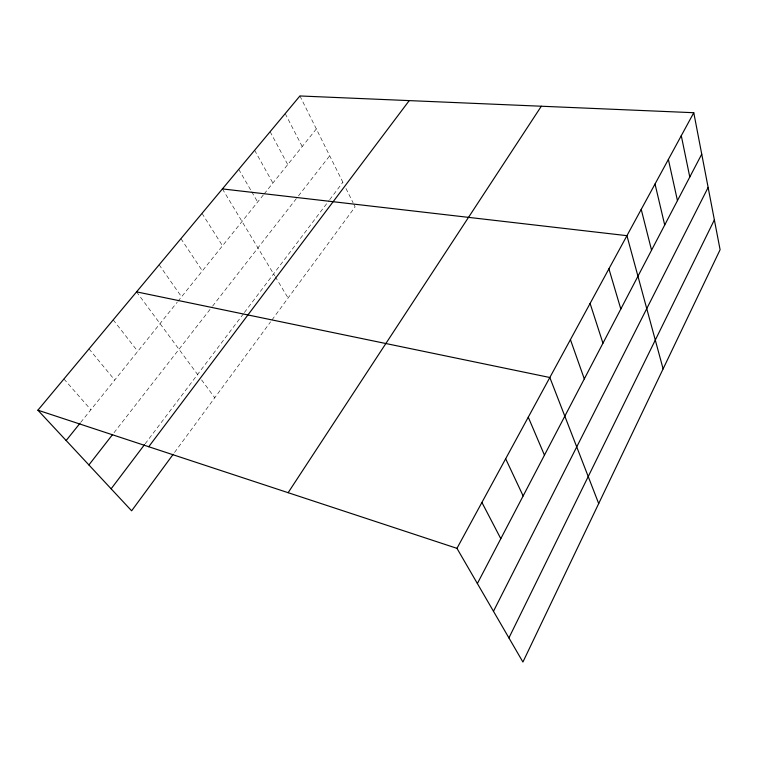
<?xml version="1.0" encoding="UTF-8"?>
<svg xmlns="http://www.w3.org/2000/svg" width="758" height="758" viewBox="0 0 758 758"><rect width="100%" height="100%" fill="white"/><g stroke="black" fill="none" stroke-linecap="round" stroke-linejoin="round"><path stroke-width="0.57" stroke-dasharray="3.79 2.84" d="M174.539 452.441L270.587 321.828M271.989 319.923L355.123 206.868L353.607 203.826M145.166 443.79L243.688 313.461M244.379 312.552L328.963 200.662M329.673 199.714L342.872 182.252M114.022 432.695L211.852 307.094M212.562 306.175L297.752 196.805M298.462 195.886L329.702 155.788M80.689 422.414L177.239 302.177M177.959 301.286L263.452 194.806M264.182 193.896L316.342 128.945M63.928 378.981L90.875 409.737M89.008 348.898L114.723 380.033M113.207 319.876L137.767 351.342M136.573 291.868L198.918 376.271M201.59 379.9L214.77 397.742M159.133 264.807L181.541 296.814M180.935 238.656L202.367 270.89M202.016 213.377L222.511 245.791M222.416 188.913L274.718 275.789M275.277 276.717L288.097 298.017M238.732 169.337L251.154 190.789M251.741 191.812L257.654 202.026M254.631 150.273L272.88 183.057M270.123 131.703L287.727 164.571M285.207 113.605L302.215 146.531M299.922 95.963L343.905 184.327M345.97 188.477L353.105 202.812"/><path stroke-width="1.14" d="M508.921 637.914L714.368 219.877M493.467 611.289L708.133 187.434M477.369 583.537L701.737 154.149M693.778 112.715L720.1 249.723L522.916 662.037L456.96 548.347L693.778 112.715L299.922 95.963L37.9 410.192L131.627 510.807L173.184 454.298M288.135 492.691L541.316 106.234M148.729 446.737L409.225 100.615M111.132 488.815L144.456 444.728M88.904 464.948L112.591 434.533M66.154 440.521L79.969 423.324M222.416 188.913L626.932 235.672L663.117 368.881M136.573 291.868L549.834 377.503L598.697 503.577M37.9 410.192L456.96 548.347M481.917 502.44L500.801 538.692M505.662 458.77L523.143 495.95M528.269 417.165L544.452 455.151M570.423 339.631L584.304 378.896M590.094 303.437L602.951 343.213M608.911 268.825L620.811 309.018M641.221 209.388L651.558 250.187M655.026 183.995L664.709 225.003M668.376 159.445L677.453 200.633M681.281 135.701L689.789 177.021"/></g></svg>
